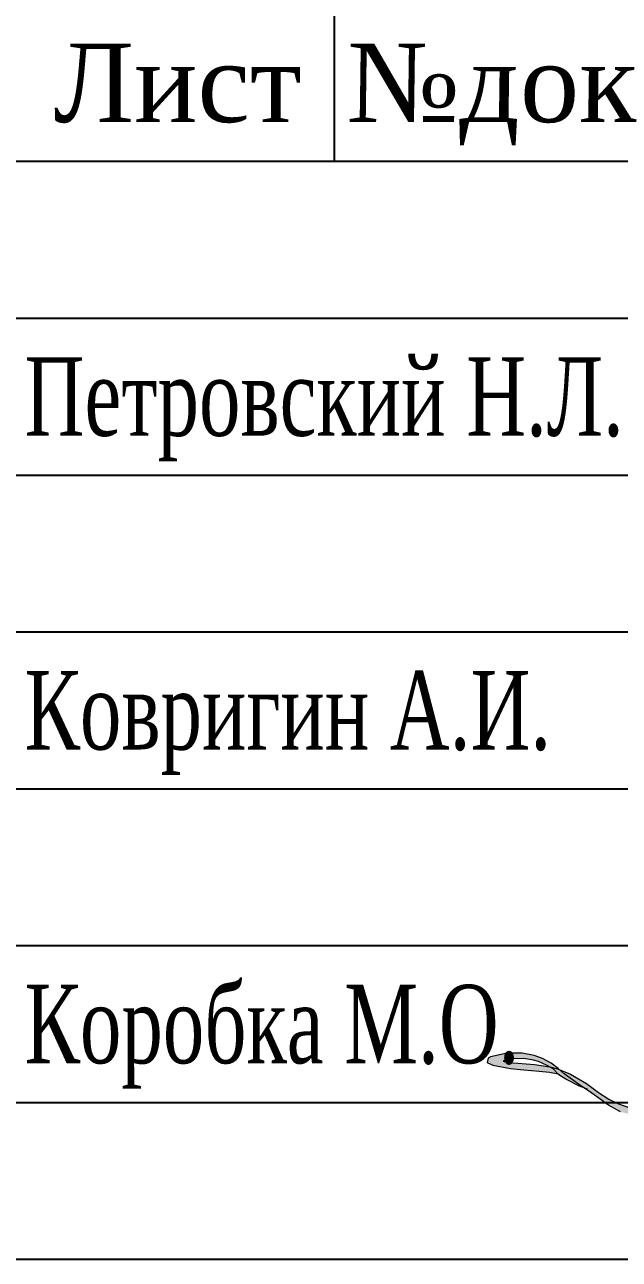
# Model space of a CAD drawing. Header units: millimetres. Extents: x 3380 to 11503, y -2610 to -1453.
# Drawn here: x 9209.14 to 9228.1, y -1749.81 to -1710.45 of the extents above; entities that cross this region are included whole.
import ezdxf
from ezdxf.enums import TextEntityAlignment as Align

# ---------------------------------------------------------------- set-up
doc = ezdxf.new("R2010")
doc.units = ezdxf.units.MM
doc.linetypes.add('______A_', pattern=[0])
for name, color, linetype in [('ГЛ_Штамп', 7, 'Continuous'), ('ГЛ_Штамп_РамкаВнутр', 7, 'Continuous'), ('ГЛ_Штамп_Текст', 7, 'Continuous')]:
    doc.layers.add(name, color=color, linetype=linetype)
doc.layers.add('ГЛ_Штамп_РамкаВнеш', color=6, linetype='Continuous', plot=False)
doc.styles.add('ГеологияШтамп', font='times.ttf')

# ---------------------------------------------------------------- blocks, each defined once
blk = doc.blocks.new('*U8')
at = {"layer": 'ГЛ_Штамп_РамкаВнеш'}
blk.add_lwpolyline([(0, 0), (210, 0), (210, 297), (0, 297)], close=True, dxfattribs=at)
at = {"layer": 'ГЛ_Штамп_РамкаВнутр'}
blk.add_lwpolyline([(20, 5), (205, 5), (205, 292), (20, 292)], close=True, dxfattribs=at)
at = {"layer": 'ГЛ_Штамп_Текст', "style": 'ГеологияШтамп', "flags": 8}
for tag, p in [('Приложение', (191.674, 288.5)), ('Лист', (205, 288.5))]:
    blk.add_attdef(tag, text='', height=3, dxfattribs=at).set_placement(p, align=Align.MIDDLE_RIGHT)
blk = doc.blocks.new('ГЛ_форма3')
at = {"layer": 'ГЛ_Штамп'}
for p, q in [((-155, 55), (-155, 30)), ((-185, 30), (0, 30)), ((-185, 25), (-120, 25)), ((-185, 20), (-120, 20)), ((-185, 15), (-120, 15)), ((-185, 10), (-120, 10)), ((-185, 5), (-120, 5)), ((-185, 0), (0, 0))]:
    blk.add_line(p, q, dxfattribs=at)
at = {"layer": 'ГЛ_Штамп_Текст', "style": 'ГеологияШтамп'}
blk.add_text('Лист', height=2.5, dxfattribs=at).set_placement((-159.99, 32.5), align=Align.MIDDLE_CENTER)
at = {"layer": 'ГЛ_Штамп_Текст', "style": 'ГеологияШтамп', "oblique": 0.8}
blk.add_text('№док', height=2.5, dxfattribs=at).set_placement((-149.993, 32.5), align=Align.MIDDLE_CENTER)
at = {"layer": 'ГЛ_Штамп_Текст', "style": 'ГеологияШтамп', "flags": 8}
for tag, height, p in [('Проект', 4, (-60, 50)), ('НаимПроекта1', 3, (-60, 41)), ('НаимПроекта2', 3, (-60, 35)), ('Альбом1', 2.8, (-85.109, 27.5)), ('Альбом2', 2.8, (-85.109, 22.5)), ('СТ', 3, (-42.5, 20.252)), ('Лист', 3, (-27.5, 20.252)), ('Лис-в', 3, (-10, 20.252)), ('Альбом3', 2.8, (-85.109, 17.5)), ('НаимЛист1', 2.8, (-85.109, 12.5)), ('НаимЛист2', 2.8, (-85.109, 7.5)), ('НаимЛист3', 2.8, (-85.109, 2.5))]:
    blk.add_attdef(tag, text='', height=height, dxfattribs=at).set_placement(p, align=Align.MIDDLE_CENTER)
at = {"layer": 'ГЛ_Штамп_Текст', "style": 'ГеологияШтамп', "width": 0.9, "flags": 8}
for tag, p in [('Надпись1', (-184.365, 22.5)), ('ФИО_1', (-164.87, 22.5)), ('Надпись2', (-184.365, 17.5)), ('ФИО_2', (-164.87, 17.5)), ('Надпись3', (-184.365, 12.5)), ('ФИО_3', (-164.87, 12.5)), ('Надпись4', (-184.365, 7.5)), ('ФИО_4', (-164.87, 7.5)), ('Надпись5', (-184.365, 2.5)), ('ФИО_5', (-164.87, 2.5))]:
    blk.add_attdef(tag, text='', height=2.5, dxfattribs=at).set_placement(p, align=Align.MIDDLE_LEFT)

msp = doc.modelspace()

# ---------------------------------------------------------------- hatches: boundary and pattern name
at = {"linetype": 'Continuous', "lineweight": 20}
h = msp.add_hatch(color=174, dxfattribs=at)
h.dxf.hatch_style = 1
h.paths.add_polyline_path([(9230.189, -1744.507), (9230.672, -1743.82), (9231.452, -1742.622), (9232.215, -1741.518), (9232.917, -1740.637), (9233.353, -1740.17), (9234.102, -1739.405), (9234.344, -1739.293), (9234.481, -1739.327), (9234.301, -1739.452), (9234.077, -1739.736), (9233.728, -1740.2), (9233.124, -1740.931), (9232.603, -1741.614), (9232.086, -1742.395), (9231.794, -1743.005), (9231.751, -1743.306), (9231.785, -1743.582), (9231.962, -1743.706), (9232.138, -1743.663), (9232.711, -1743.229), (9233.279, -1742.799), (9233.585, -1742.606), (9233.956, -1742.285), (9234.585, -1741.731), (9234.978, -1741.372), (9235.202, -1741.192), (9235.212, -1741.178), (9235.627, -1740.664), (9235.468, -1740.797), (9234.92, -1741.209), (9234.428, -1741.666), (9234.042, -1742.017), (9233.58, -1742.418), (9233.061, -1742.77), (9232.565, -1743.15), (9232.159, -1743.441), (9232.001, -1743.496), (9231.962, -1743.432), (9231.962, -1743.167), (9232.009, -1742.979), (9232.103, -1742.796), (9232.257, -1742.488), (9232.394, -1742.28), (9232.707, -1741.794), (9233.173, -1741.147), (9233.549, -1740.724), (9233.969, -1740.121), (9234.562, -1739.393), (9234.845, -1739.144), (9234.923, -1738.998), (9234.923, -1738.907), (9234.899, -1738.875), (9234.661, -1738.869), (9234.594, -1738.885), (9234.367, -1739.038), (9233.91, -1739.38), (9233.291, -1739.922), (9232.807, -1740.421), (9232.463, -1740.853), (9232.075, -1741.36), (9231.733, -1741.88), (9231.218, -1742.608), (9230.86, -1743.133), (9230.39, -1743.854), (9230.013, -1744.395), (9229.626, -1744.776), (9229.378, -1744.981), (9229.207, -1745.026), (9228.882, -1745.034), (9228.468, -1744.994), (9228.069, -1744.855), (9227.765, -1744.698), (9227.437, -1744.485), (9227.05, -1744.207), (9226.543, -1743.905), (9226.208, -1743.773), (9226.344, -1743.895), (9226.802, -1744.221), (9227.225, -1744.506), (9227.754, -1744.889), (9228.137, -1745.108), (9228.626, -1745.229), (9229.134, -1745.212), (9229.358, -1745.169), (9229.754, -1744.984), (9229.965, -1744.765)])
h = msp.add_hatch(color=174, dxfattribs=at)
h.dxf.hatch_style = 1
h.paths.add_polyline_path([(9224.555, -1743.438), (9224.733, -1743.416), (9225.056, -1743.404), (9225.362, -1743.454), (9225.52, -1743.497), (9225.801, -1743.625), (9225.877, -1743.67), (9226.126, -1743.74), (9226.208, -1743.773), (9226.153, -1743.723), (9225.932, -1743.557), (9225.654, -1743.401), (9225.388, -1743.313), (9225.008, -1743.237), (9224.526, -1743.237), (9223.991, -1743.351), (9223.924, -1743.399), (9223.892, -1743.534), (9224.064, -1743.622), (9224.632, -1743.725), (9225.051, -1743.763), (9225.549, -1743.811), (9225.875, -1743.843), (9226.141, -1743.892), (9225.987, -1743.735), (9225.879, -1743.671), (9225.4, -1743.594), (9224.865, -1743.56), (9224.534, -1743.535), (9224.394, -1743.488), (9224.436, -1743.471)])
h = msp.add_hatch(color=174, dxfattribs=at)
h.dxf.hatch_style = 1
h.paths.add_polyline_path([(9226.344, -1743.895), (9226.208, -1743.773), (9226.126, -1743.74), (9225.882, -1743.671), (9225.879, -1743.671), (9225.987, -1743.735), (9226.174, -1743.926), (9226.395, -1744.07), (9226.828, -1744.29), (9226.993, -1744.35), (9226.802, -1744.221)])

# ---------------------------------------------------------------- linework, layer by layer
at = {"color": 174, "linetype": '______A_', "lineweight": 20}
for points in [[(9228.137, -1745.108), (9227.754, -1744.889), (9227.225, -1744.506), (9226.802, -1744.221), (9226.344, -1743.895), (9226.153, -1743.723), (9225.932, -1743.557), (9225.654, -1743.401), (9225.388, -1743.313), (9225.008, -1743.237), (9224.526, -1743.237), (9223.991, -1743.351), (9223.924, -1743.399), (9223.892, -1743.534), (9224.064, -1743.622), (9224.632, -1743.725), (9225.051, -1743.763), (9225.549, -1743.811), (9225.875, -1743.843), (9226.148, -1743.893), (9226.191, -1743.923)], [(9227.087, -1744.383), (9226.828, -1744.29), (9226.395, -1744.07), (9226.174, -1743.926), (9225.987, -1743.735), (9225.801, -1743.625), (9225.52, -1743.497), (9225.362, -1743.454), (9225.056, -1743.404), (9224.733, -1743.416), (9224.555, -1743.438), (9224.436, -1743.471), (9224.394, -1743.488), (9224.534, -1743.535), (9224.865, -1743.56), (9225.4, -1743.594), (9225.882, -1743.671), (9226.126, -1743.74), (9226.543, -1743.905), (9227.05, -1744.207), (9227.437, -1744.485), (9227.765, -1744.698), (9228.069, -1744.855), (9228.468, -1744.994)]]:
    msp.add_lwpolyline(points, dxfattribs=at)

# ---------------------------------------------------------------- block references
msp.add_blockref('*U8', (9169.013, -1749.807))
ref = msp.add_blockref('ГЛ_форма3', (9374.013, -1744.807))
ref.add_attrib('ФИО_1', 'Петровский Н.Л.', dxfattribs={"layer": 'ГЛ_Штамп_Текст', "height": 2.5, "style": 'ГеологияШтамп', "width": 0.7}).set_placement((9209.143, -1722.307), align=Align.MIDDLE_LEFT)
ref.add_attrib('ФИО_3', 'Ковригин А.И.', dxfattribs={"layer": 'ГЛ_Штамп_Текст', "height": 2.5, "style": 'ГеологияШтамп', "width": 0.7}).set_placement((9209.143, -1732.307), align=Align.MIDDLE_LEFT)
ref.add_attrib('ФИО_5', 'Коробка М.О.', dxfattribs={"layer": 'ГЛ_Штамп_Текст', "height": 2.5, "style": 'ГеологияШтамп', "width": 0.7}).set_placement((9209.143, -1742.307), align=Align.MIDDLE_LEFT)

doc.saveas('drawing.dxf')
